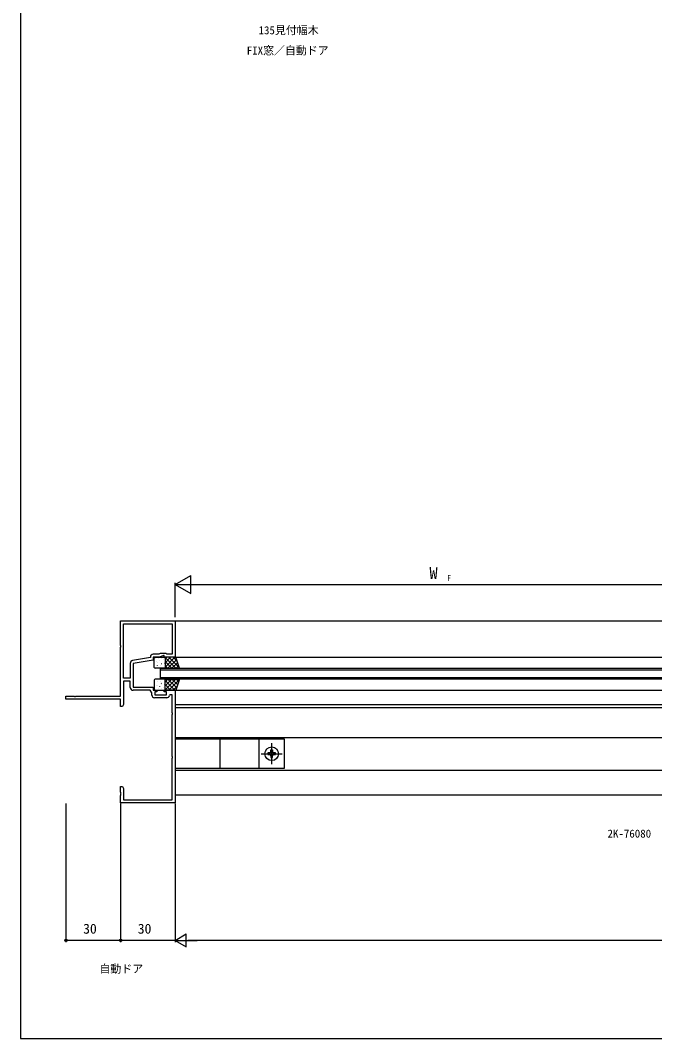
# Model space of a CAD drawing. Units: millimetres, scale not verified. Extents: x -437 to 438, y -681 to 679.
# Drawn here: x -437 to -88, y -681 to -122 of the extents above; entities that cross this region are included whole.
import ezdxf
from ezdxf.enums import TextEntityAlignment as Align

# ---------------------------------------------------------------- set-up
doc = ezdxf.new("R2010")
doc.units = ezdxf.units.MM
doc.header["$LTSCALE"] = 4
for name, color, linetype in [('0-1_USER1', 3, 'Continuous'), ('0-2_YKK_11', 7, 'Continuous'), ('0-3_YKK_12', 2, 'Continuous'), ('0-4_YKK_13', 4, 'Continuous'), ('0-6_YKK_D', 6, 'Continuous'), ('0-7_YKK_ZWAK', 7, 'Continuous')]:
    doc.layers.add(name, color=color, linetype=linetype)
doc.styles.add('ＭＳ ゴシック', font='')
doc.styles.get('ＭＳ ゴシック').set_extended_font_data('MS Gothic')

msp = doc.modelspace()

# ---------------------------------------------------------------- linework, layer by layer
at = {"layer": '0-2_YKK_11'}
msp.add_line((-356.37, -493.93), (-363.03, -493.93), dxfattribs=at)
for points in [[(-376.33, -488.33), (-376.33, -484.83), (-380.07, -484.83), (-380.07, -497.609), (-380.7, -498.7), (-381.7, -498.7), (-381.7, -494.7), (-411.7, -494.7), (-411.7, -493.07), (-407.158, -493.07), (-406.975, -493.19), (-406.425, -493.19), (-406.242, -493.07), (-381.7, -493.07), (-381.7, -466.158), (-381.58, -465.975), (-381.58, -465.425), (-381.7, -465.242), (-381.7, -451.7), (-351.7, -451.7), (-351.7, -471.7), (-357.7, -471.7), (-357.7, -470.7), (-358.2, -470.7), (-360.345, -471.7), (-363.7, -471.7), (-363.7, -473.2), (-374.7, -475.14), (-374.7, -488.2), (-363.7, -488.2), (-363.7, -489.7), (-361.7, -489.7), (-361.7, -490.7), (-362.9, -490.7), (-362.9, -492.3), (-356.5, -492.3), (-356.5, -490.7), (-357.7, -490.7), (-357.7, -489.7), (-351.7, -489.7)], [(-380.07, -483.2), (-380.07, -453.33), (-353.33, -453.33), (-353.33, -470.07), (-356.33, -470.07), (-356.7, -469.7), (-359.912, -469.7), (-360.706, -470.07), (-363.83, -470.07)], [(-376.33, -475.03), (-376.33, -483.2), (-380.07, -483.2)], [(-365.33, -471.57), (-365.33, -471.832), (-375.09, -473.553)], [(-351.7, -489.7), (-351.7, -551.7), (-381.7, -551.7), (-381.7, -547.658), (-381.58, -547.475), (-381.58, -546.925), (-381.7, -546.742), (-381.7, -546.658), (-381.58, -546.475), (-381.58, -545.925), (-381.7, -545.742), (-381.7, -542.7), (-380.7, -542.7), (-380.07, -543.791), (-380.07, -550.07), (-353.33, -550.07), (-353.33, -527.158), (-353.21, -526.975), (-353.21, -526.425), (-353.33, -526.242), (-353.33, -503.158), (-353.21, -502.975), (-353.21, -502.425), (-353.33, -502.242), (-353.33, -492.4), (-354.59, -492.4), (-354.887, -492.655)], [(-364.53, -492.43), (-364.53, -491.215), (-365.5, -489.83), (-374.83, -489.83)]]:
    msp.add_lwpolyline(points, dxfattribs=at)
for centre, start, end in [((-374.83, -475.03), 100.00001, 179.99999), ((-363.83, -471.57), 90.00001, 179.99999), ((-374.83, -488.33), 180.00001, 269.99999), ((-363.03, -492.43), 180.00001, 269.99999), ((-356.37, -492.43), 270, 351.37307)]:
    msp.add_arc(centre, 1.5, start, end, dxfattribs=at)
at = {"layer": '0-3_YKK_12'}
for p, q in [((-351.7, -451.724), (-59.2, -451.724)), ((-351.7, -471.724), (-59.2, -471.724)), ((-359.7, -483.724), (-359.7, -477.724)), ((-359.7, -477.724), (-51.2, -477.724)), ((-51.2, -478.724), (-359.7, -478.724)), ((-359.7, -482.724), (-51.2, -482.724)), ((-51.2, -483.724), (-359.7, -483.724)), ((-351.7, -489.724), (-59.2, -489.724)), ((-351.7, -497.724), (-59.2, -497.724)), ((-351.7, -499.224), (333.3, -499.224)), ((-351.7, -515.724), (-59.199, -515.724)), ((-351.7, -533.724), (-64.699, -533.724)), ((-351.7, -547.224), (333.3, -547.224))]:
    msp.add_line(p, q, dxfattribs=at)
at = {"layer": '0-4_YKK_13'}
for p, q in [((-363.275, -477.224), (-363.275, -472.224)), ((-362.775, -471.724), (-357.775, -471.724)), ((-362.711, -472.168), (-362.735, -472.212)), ((-361.977, -474.193), (-362.001, -474.237)), ((-361.557, -474.507), (-361.565, -474.514)), ((-360.767, -472.36), (-360.855, -472.407)), ((-360.087, -473.602), (-360.111, -473.646)), ((-359.352, -472.532), (-359.36, -472.539)), ((-359.242, -475.25), (-359.33, -475.296)), ((-357.896, -472.959), (-357.92, -473.003)), ((-357.463, -475.035), (-357.487, -475.079)), ((-357.37, -474.351), (-357.377, -474.358)), ((-351.941, -471.724), (-357.275, -477.058)), ((-354.186, -471.724), (-357.275, -474.813)), ((-356.431, -471.724), (-357.275, -472.568)), ((-351.373, -477.724), (-357.275, -471.822)), ((-357.275, -472.224), (-357.275, -477.224)), ((-353.618, -477.724), (-357.275, -474.067)), ((-350.88, -472.909), (-355.696, -477.724)), ((-349.348, -477.504), (-355.128, -471.724)), ((-350.319, -474.592), (-353.451, -477.724)), ((-350.471, -474.136), (-352.883, -471.724)), ((-357.775, -477.724), (-362.775, -477.724)), ((-361.545, -476.27), (-361.569, -476.313)), ((-359.537, -476.293), (-359.545, -476.299)), ((-359.353, -475.627), (-359.377, -475.67)), ((-358.921, -477.703), (-358.932, -477.724)), ((-355.863, -477.724), (-357.275, -476.312)), ((-349.758, -476.276), (-351.205, -477.724)), ((-363.275, -484.224), (-363.275, -489.224)), ((-357.775, -483.724), (-362.775, -483.724)), ((-361.545, -485.179), (-361.569, -485.135)), ((-359.537, -485.155), (-359.545, -485.149)), ((-359.353, -485.822), (-359.377, -485.778)), ((-359.242, -486.198), (-359.33, -486.152)), ((-358.921, -483.745), (-358.932, -483.724)), ((-357.463, -486.413), (-357.487, -486.369)), ((-351.373, -483.724), (-357.275, -489.626)), ((-353.618, -483.724), (-357.275, -487.381)), ((-355.863, -483.724), (-357.275, -485.136)), ((-357.275, -489.224), (-357.275, -484.224)), ((-351.941, -489.724), (-357.275, -484.39)), ((-354.186, -489.724), (-357.275, -486.635)), ((-350.88, -488.54), (-355.696, -483.724)), ((-349.348, -483.944), (-355.128, -489.724)), ((-350.319, -486.856), (-353.451, -483.724)), ((-349.758, -485.172), (-351.205, -483.724)), ((-362.775, -489.724), (-357.775, -489.724)), ((-362.711, -489.28), (-362.735, -489.236)), ((-361.977, -487.255), (-362.001, -487.211)), ((-361.557, -486.941), (-361.565, -486.935)), ((-360.767, -489.088), (-360.855, -489.041)), ((-360.087, -487.846), (-360.111, -487.803)), ((-359.352, -488.916), (-359.36, -488.91)), ((-357.896, -488.489), (-357.92, -488.446)), ((-357.37, -487.097), (-357.377, -487.09)), ((-356.431, -489.724), (-357.275, -488.88)), ((-350.471, -487.312), (-352.883, -489.724)), ((-327.2, -516.68), (-327.2, -532.68)), ((-305.7, -516.68), (-305.7, -532.68)), ((-298.7, -530.43), (-298.7, -518.93)), ((-304.45, -524.68), (-292.95, -524.68)), ((-299.11, -522.63), (-299.11, -523.45)), ((-298.29, -523.45), (-298.29, -522.63)), ((-297.47, -525.09), (-296.65, -525.09))]:
    msp.add_line(p, q, dxfattribs=at)
for points in [[(-349.275, -477.724), (-351.275, -471.724), (-357.275, -471.724), (-357.275, -477.724)], [(-349.275, -483.724), (-351.275, -489.724), (-357.275, -489.724), (-357.275, -483.724)], [(-351.7, -532.68), (-291.7, -532.68), (-291.7, -516.68), (-351.7, -516.68)]]:
    msp.add_lwpolyline(points, close=True, dxfattribs=at)
for points in [[(-299.93, -524.27), (-300.75, -524.27), (-300.75, -525.09), (-299.93, -525.09)], [(-299.11, -523.45), (-299.11, -522.63), (-298.29, -522.63), (-298.29, -523.45)], [(-296.65, -525.09), (-296.65, -524.27), (-297.47, -524.27)], [(-299.11, -525.91), (-299.11, -526.73), (-298.29, -526.73), (-298.29, -525.91)]]:
    msp.add_lwpolyline(points, dxfattribs=at)
msp.add_circle((-298.7, -524.68), 3.75, dxfattribs=at)
for centre, radius, start, end in [((-362.775, -472.224), 0.5, 90, 180), ((-357.775, -472.224), 0.5, 0, 90), ((-362.775, -477.224), 0.5, 180, 270), ((-357.775, -477.224), 0.5, 270, 0), ((-362.775, -484.224), 0.5, 90, 180), ((-357.775, -484.224), 0.5, 0, 90), ((-362.775, -489.224), 0.5, 180, 270), ((-357.775, -489.224), 0.5, 270, 0), ((-299.93, -523.45), 0.82, 270, 0), ((-299.93, -525.91), 0.82, 0, 90), ((-297.47, -523.45), 0.82, 180, 270), ((-297.47, -525.91), 0.82, 90, 180)]:
    msp.add_arc(centre, radius, start, end, dxfattribs=at)
at = {"layer": '0-6_YKK_D'}
for p, q in [((-351.7, -431.724), (-343.04, -426.724)), ((-351.7, -449.724), (-351.7, -430.724)), ((-343.04, -436.724), (-343.04, -426.724)), ((-351.7, -431.724), (-343.04, -436.724)), ((-351.7, -431.724), (-334.379, -431.724)), ((-341.7, -431.724), (-69.2, -431.724)), ((-411.7, -552.07), (-411.7, -628.2)), ((-381.7, -552.07), (-381.7, -628.2)), ((-381.7, -552.07), (-381.7, -628.2)), ((-351.7, -552.07), (-351.7, -628.2)), ((-351.7, -552.07), (-351.7, -628.2)), ((-351.7, -627.2), (-345.638, -623.7)), ((-345.638, -630.7), (-345.638, -623.7)), ((-381.7, -627.2), (-411.7, -627.2)), ((-351.7, -627.2), (-381.7, -627.2)), ((-351.7, -627.2), (-345.638, -630.7)), ((-351.7, -627.2), (-339.576, -627.2)), ((326.3, -627.2), (-344.7, -627.2))]:
    msp.add_line(p, q, dxfattribs=at)
for centre in [(-411.7, -627.2), (-381.7, -627.2), (-381.7, -627.2)]:
    msp.add_circle(centre, 0.637, dxfattribs=at)
at = {"layer": '0-7_YKK_ZWAK'}
msp.add_line((-436.7, 643.8), (-436.7, -681.2), dxfattribs=at)
msp.add_lwpolyline([(-436.7, -681.2), (438.3, -681.2), (438.3, 643.8)], dxfattribs=at)

# ---------------------------------------------------------------- texts
at = {"layer": '0-1_USER1', "style": 'ＭＳ ゴシック'}
for s, p in [('135見付幅木', (-305.922, -130.757)), ('FIX窓／自動ドア', (-312.416, -141.882)), ('自動ドア', (-393.302, -646.382))]:
    msp.add_text(s, height=4.399, dxfattribs=at).set_placement(p, align=Align.BOTTOM_LEFT)
at = {"layer": '0-6_YKK_D', "style": 'ＭＳ ゴシック'}
for s, height, p in [('W', 6.598, (-212.085, -430.724)), ('F', 3.299, (-202.369, -430.724)), ('2K-76080', 4.399, (-114.302, -572.079)), ('30', 5.499, (-402.24, -625.2)), ('30', 5.499, (-372.24, -625.2))]:
    msp.add_text(s, height=height, dxfattribs=at).set_placement(p, align=Align.BOTTOM_LEFT)

doc.saveas('drawing.dxf')
